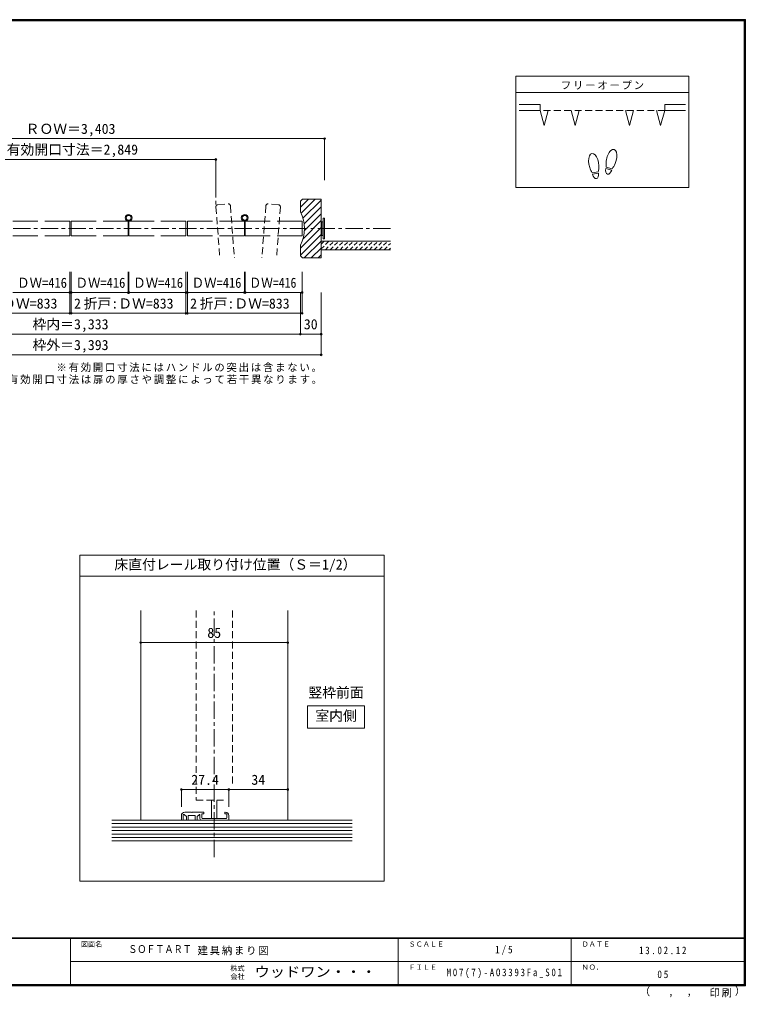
# Model space of a CAD drawing. Units: millimetres, scale not verified, with parts at other scales. Extents: x -973 to 977, y -718 to 696.
# Drawn here: x -72 to 977, y -718 to 696 of the extents above; entities that cross this region are included whole.
import ezdxf
from ezdxf.enums import TextEntityAlignment as Align

# ---------------------------------------------------------------- set-up
doc = ezdxf.new("R2010")
doc.units = ezdxf.units.MM
doc.header["$LTSCALE"] = 5
doc.header["$PDMODE"] = 32
doc.header["$PDSIZE"] = 2.5
for name, pattern in [('CHAIN1', [8, 5, -1, 1, -1]), ('DASHED1', [1.8, 1.2, -0.6]), ('DASHED2', [3, 2, -1])]:
    doc.linetypes.add(name, pattern=pattern)
for name, color, linetype, lineweight in [('0-1_通り芯', 4, 'CHAIN1', 9), ('0-3_仕上げ', 2, 'Continuous', 9), ('0-4_枠', 7, 'Continuous', 9), ('0-6_扉', 6, 'Continuous', 9), ('0-7_金物', 7, 'Continuous', 9), ('0-8_戸当り', 2, 'Continuous', 9), ('0-A_文字', 3, 'Continuous', 9), ('0-B_寸法', 7, 'Continuous', 9), ('0-C_ハッチ', 4, 'DASHED1', 9), ('1-1_通り芯', 4, 'CHAIN1', 9), ('1-3_仕上げ', 7, 'Continuous', 9), ('1-4_枠', 7, 'Continuous', 9), ('1-6_扉', 7, 'DASHED2', 9), ('1-7_金物', 7, 'Continuous', 9), ('1-A_文字', 7, 'Continuous', 9), ('1-B_寸法', 7, 'Continuous', 9), ('F-1_枠', 6, 'Continuous', 9)]:
    doc.layers.add(name, color=color, linetype=linetype, lineweight=lineweight)
doc.layers.add('F-0_補助線', color=7, linetype='Continuous')
doc.layers.add('F-A_文字', color=7, linetype='Continuous')
doc.styles.add('HGP明朝B', font='')
doc.styles.add('ＭＳ ゴシック', font='')
doc.styles.get('HGP明朝B').set_extended_font_data('HGP明朝B')
doc.styles.get('ＭＳ ゴシック').set_extended_font_data('MS Gothic')

msp = doc.modelspace()

# ---------------------------------------------------------------- linework, layer by layer
at = {"layer": '0-1_通り芯'}
for p, q in [((211.653, 463.658), (211.653, 424.921)), ((463.653, 393.658), (-460.347, 393.658))]:
    msp.add_line(p, q, dxfattribs=at)
at = {"layer": '0-3_仕上げ'}
for p, q in [((363.653, 375.658), (463.653, 375.658)), ((363.653, 363.158), (463.653, 363.158))]:
    msp.add_line(p, q, dxfattribs=at)
at = {"layer": '0-4_枠', "color": 3}
for p, q in [((336.653, 436.158), (333.653, 433.158)), ((333.653, 417.658), (333.653, 433.158)), ((336.653, 436.158), (363.653, 436.158)), ((363.653, 351.158), (363.653, 436.158)), ((333.653, 354.158), (333.653, 369.658))]:
    msp.add_line(p, q, dxfattribs=at)
msp.add_lwpolyline([(333.653, 354.158), (336.653, 351.158), (363.653, 351.158)], dxfattribs=at)
msp.add_arc((288.653, 393.658), 51, 331.92751, 28.07249, dxfattribs=at)
at = {"layer": '0-6_扉', "color": 2, "linetype": 'DASHED2'}
for p, q in [((211.653, 424.921), (217.259, 351.158)), ((214.417, 428.14), (229.374, 429.277)), ((232.593, 426.513), (238.32, 351.158)), ((283.814, 426.513), (278.088, 351.158)), ((301.99, 428.14), (287.033, 429.277)), ((304.754, 424.921), (299.148, 351.158))]:
    msp.add_line(p, q, dxfattribs=at)
at = {"layer": '0-6_扉'}
for p, q in [((-81.722, 404.158), (-45.534, 404.158)), ((-35.534, 404.158), (0.653, 404.158)), ((0.653, 404.158), (0.653, 383.158)), ((2.653, 404.158), (2.653, 383.158)), ((2.653, 404.158), (38.841, 404.158)), ((48.841, 404.158), (85.028, 404.158)), ((85.028, 404.158), (85.028, 383.158)), ((86.028, 404.158), (86.028, 383.158)), ((86.028, 404.158), (122.216, 404.158)), ((132.216, 404.158), (168.403, 404.158)), ((168.403, 404.158), (168.403, 383.158)), ((170.403, 404.158), (170.403, 383.158)), ((170.403, 404.158), (206.591, 404.158)), ((216.591, 404.158), (252.778, 404.158)), ((252.778, 404.158), (252.778, 383.158)), ((253.778, 404.158), (253.778, 383.158)), ((253.778, 404.158), (289.966, 404.158)), ((299.966, 404.158), (336.153, 404.158)), ((336.153, 404.158), (336.153, 383.158)), ((-81.722, 383.158), (-45.534, 383.158)), ((-35.534, 383.158), (0.653, 383.158)), ((2.653, 383.158), (38.841, 383.158)), ((48.841, 383.158), (85.028, 383.158)), ((86.028, 383.158), (122.216, 383.158)), ((132.216, 383.158), (168.403, 383.158)), ((170.403, 383.158), (206.591, 383.158)), ((216.591, 383.158), (252.778, 383.158)), ((253.778, 383.158), (289.966, 383.158)), ((299.966, 383.158), (336.153, 383.158))]:
    msp.add_line(p, q, dxfattribs=at)
at = {"layer": '0-6_扉', "color": 2, "linetype": 'DASHED2'}
for centre, start, end in [((214.644, 425.149), 94.34602, 184.34602), ((229.601, 426.285), 4.34602, 94.34602), ((286.806, 426.285), 85.65398, 175.65398), ((301.763, 425.149), 355.65398, 85.65398)]:
    msp.add_arc(centre, 3, start, end, dxfattribs=at)
at = {"layer": '0-7_金物'}
for p, q in [((364.653, 402.658), (363.653, 402.658)), ((366.653, 403.657), (364.653, 403.657)), ((364.653, 383.658), (364.653, 403.657)), ((366.653, 378.658), (366.653, 408.658)), ((368.653, 408.658), (366.653, 408.658)), ((368.653, 378.658), (368.653, 408.658)), ((364.653, 384.658), (363.653, 384.658)), ((366.653, 383.658), (364.653, 383.658)), ((368.653, 378.658), (366.653, 378.658))]:
    msp.add_line(p, q, dxfattribs=at)
for centre, radius in [((85.528, 409.158), 5), ((85.528, 409.158), 3.5), ((253.278, 409.158), 5), ((253.278, 409.158), 3.5)]:
    msp.add_circle(centre, radius, dxfattribs=at)
at = {"layer": '0-8_戸当り'}
for p, q in [((679.986, 573.251), (649.986, 573.251)), ((679.986, 573.251), (679.986, 564.251)), ((859.986, 573.251), (859.986, 564.251)), ((859.986, 573.251), (889.986, 573.251)), ((679.986, 564.251), (649.986, 564.251)), ((679.986, 564.251), (685.81, 542.517)), ((691.633, 564.251), (685.81, 542.517)), ((724.986, 564.251), (730.81, 542.517)), ((736.633, 564.251), (730.81, 542.517)), ((803.339, 564.251), (809.163, 542.517)), ((814.986, 564.251), (809.163, 542.517)), ((848.339, 564.251), (854.163, 542.517)), ((859.986, 564.251), (854.163, 542.517)), ((859.986, 564.251), (889.986, 564.251))]:
    msp.add_line(p, q, dxfattribs=at)
at = {"layer": '0-8_戸当り', "color": 7, "linetype": 'DASHED2'}
msp.add_line((859.986, 564.251), (679.986, 564.251), dxfattribs=at)
at = {"layer": '0-8_戸当り', "color": 3}
for p, q in [((784.022, 480.235), (775.542, 482.507)), ((764.011, 475.878), (755.365, 474.353)), ((764.376, 473.81), (755.73, 472.285)), ((783.479, 478.206), (774.998, 480.478))]:
    msp.add_line(p, q, dxfattribs=at)
for centre, major_axis, ratio, start_param, end_param in [((783.267, 494.378), (3.644, 13.601), 0.5, 4.34059143, 8.22577918), ((757.35, 488.377), (-2.445, 13.867), 0.5, 4.34059143, 8.22577918), ((757.42, 487.981), (-2.963, 16.802), 0.4, 1.85063327, 2.44287679), ((757.42, 487.981), (-2.963, 16.802), 0.4, 3.84030852, 4.43255203), ((783.163, 493.989), (4.416, 16.48), 0.4, 1.85063327, 2.44287679), ((783.163, 493.989), (4.416, 16.48), 0.4, 3.84030852, 4.43255203), ((760.053, 473.047), (-1.27, 7.205), 0.6, 1.57079633, 4.71238898), ((779.238, 479.342), (1.894, 7.067), 0.6, 1.57079633, 4.71238898)]:
    msp.add_ellipse(centre, major_axis=major_axis, ratio=ratio, start_param=start_param, end_param=end_param, dxfattribs=at)
at = {"layer": '0-A_文字'}
for p, q in [((644.986, 614.167), (644.986, 453.167)), ((894.986, 614.167), (644.986, 614.167)), ((894.986, 614.167), (894.986, 453.167)), ((894.986, 590.167), (644.986, 590.167)), ((894.986, 453.167), (644.986, 453.167)), ((454.903, -78.641), (454.903, -549.667)), ((14.903, -108.641), (454.903, -108.641)), ((14.903, -549.667), (454.903, -549.667))]:
    msp.add_line(p, q, dxfattribs=at)
msp.add_lwpolyline([(14.903, -549.667), (14.903, -78.641), (454.903, -78.641)], dxfattribs=at)
at = {"layer": '0-B_寸法', "color": 4}
for p, q in [((-365.347, 523.658), (368.653, 523.658)), ((368.653, 523.658), (368.653, 463.658)), ((-208.347, 493.658), (211.653, 493.658)), ((211.653, 493.658), (211.653, 463.658)), ((0.653, 301.158), (0.653, 331.158)), ((2.653, 301.158), (2.653, 331.158)), ((85.028, 301.158), (85.028, 331.158)), ((86.028, 301.158), (86.028, 331.158)), ((168.403, 301.158), (168.403, 331.158)), ((170.403, 301.158), (170.403, 331.158)), ((252.778, 301.158), (252.778, 331.158)), ((253.778, 301.158), (253.778, 331.158)), ((336.153, 301.158), (336.153, 331.158)), ((-81.722, 301.158), (0.653, 301.158)), ((0.653, 271.158), (0.653, 301.158)), ((2.653, 301.158), (85.028, 301.158)), ((2.653, 271.158), (2.653, 301.158)), ((86.028, 301.158), (168.403, 301.158)), ((168.403, 271.158), (168.403, 301.158)), ((170.403, 301.158), (252.778, 301.158)), ((170.403, 271.158), (170.403, 301.158)), ((253.778, 301.158), (336.153, 301.158)), ((333.653, 241.158), (333.653, 301.158)), ((336.153, 271.158), (336.153, 301.158)), ((363.653, 211.158), (363.653, 301.158)), ((-165.097, 271.158), (0.653, 271.158)), ((0.653, 271.158), (2.653, 271.158)), ((2.653, 271.158), (168.403, 271.158)), ((168.403, 271.158), (170.403, 271.158)), ((170.403, 271.158), (336.153, 271.158)), ((-330.347, 241.158), (333.653, 241.158)), ((333.653, 241.158), (363.653, 241.158)), ((-360.347, 211.158), (363.653, 211.158))]:
    msp.add_line(p, q, dxfattribs=at)
at = {"layer": '0-B_寸法'}
for p in [(368.653, 523.658), (211.653, 493.658), (0.653, 301.158), (2.653, 301.158), (85.028, 301.158), (86.028, 301.158), (168.403, 301.158), (170.403, 301.158), (252.778, 301.158), (253.778, 301.158), (336.153, 301.158), (0.653, 271.158), (2.653, 271.158), (168.403, 271.158), (170.403, 271.158), (336.153, 271.158), (333.653, 241.158), (363.653, 241.158), (363.653, 211.158)]:
    msp.add_point(p, dxfattribs=at)
at = {"layer": '0-C_ハッチ', "linetype": 'Continuous'}
for p, q in [((333.653, 424.639), (345.172, 436.158)), ((334.634, 415.72), (355.072, 436.158)), ((337.415, 408.601), (363.653, 434.84)), ((339.194, 400.482), (363.653, 424.94)), ((339.582, 390.97), (363.653, 415.041)), ((337.497, 378.985), (363.653, 405.141)), ((333.653, 365.242), (363.653, 395.242)), ((333.653, 355.342), (363.653, 385.342)), ((339.368, 351.158), (363.653, 375.443)), ((349.267, 351.158), (363.653, 365.543)), ((359.167, 351.158), (363.653, 355.644))]:
    msp.add_line(p, q, dxfattribs=at)
at = {"layer": '0-C_ハッチ'}
for p, q in [((363.653, 364.156), (375.155, 375.658)), ((363.653, 371.227), (368.084, 375.658)), ((369.726, 363.158), (382.226, 375.658)), ((376.797, 363.158), (389.297, 375.658)), ((383.868, 363.158), (396.368, 375.658)), ((390.939, 363.158), (403.439, 375.658)), ((398.01, 363.158), (410.51, 375.658)), ((405.081, 363.158), (417.581, 375.658)), ((412.152, 363.158), (424.652, 375.658)), ((419.223, 363.158), (431.723, 375.658)), ((426.294, 363.158), (438.794, 375.658)), ((433.365, 363.158), (445.865, 375.658)), ((440.437, 363.158), (452.937, 375.658)), ((447.508, 363.158), (460.008, 375.658)), ((454.579, 363.158), (463.653, 372.232)), ((461.65, 363.158), (463.653, 365.161))]:
    msp.add_line(p, q, dxfattribs=at)
at = {"layer": '1-1_通り芯'}
msp.add_line((209.232, -514.956), (209.232, -158.334), dxfattribs=at)
at = {"layer": '1-3_仕上げ', "color": 2}
for p, q in [((408.653, -461.584), (61.153, -461.584)), ((61.153, -491.584), (408.653, -491.584))]:
    msp.add_line(p, q, dxfattribs=at)
at = {"layer": '1-3_仕上げ'}
for p, q in [((61.153, -466.584), (408.653, -466.584)), ((61.153, -471.584), (408.653, -471.584)), ((61.153, -476.584), (408.653, -476.584)), ((61.153, -481.584), (408.653, -481.584)), ((61.153, -486.584), (408.653, -486.584))]:
    msp.add_line(p, q, dxfattribs=at)
at = {"layer": '1-4_枠', "color": 3}
for p, q in [((102.982, -461.584), (102.982, -158.334)), ((315.482, -461.584), (315.482, -158.334))]:
    msp.add_line(p, q, dxfattribs=at)
at = {"layer": '1-4_枠'}
for p, q in [((166.732, -449.834), (175.982, -449.834)), ((176.732, -450.584), (175.982, -449.834)), ((176.732, -450.584), (177.482, -449.834)), ((193.232, -449.834), (177.482, -449.834)), ((193.482, -452.334), (191.982, -452.334)), ((193.982, -450.584), (193.982, -451.834)), ((224.482, -450.584), (224.482, -451.834)), ((224.982, -452.334), (226.482, -452.334)), ((161.732, -461.584), (161.732, -454.834)), ((161.732, -461.584), (164.232, -461.584)), ((164.232, -461.584), (164.232, -454.727)), ((168.982, -461.584), (171.732, -461.584)), ((171.732, -461.584), (171.732, -455.084)), ((171.982, -454.834), (181.482, -454.834)), ((181.732, -461.584), (181.732, -455.084)), ((181.732, -461.584), (184.482, -461.584)), ((184.482, -461.584), (184.482, -456.77)), ((184.702, -456.239), (187.202, -453.739)), ((188.482, -454.27), (188.482, -459.084)), ((190.982, -461.584), (230.232, -461.584)), ((191.232, -453.084), (191.232, -458.084)), ((192.482, -459.334), (208.482, -459.334)), ((209.232, -460.084), (208.482, -459.334)), ((227.232, -453.084), (227.232, -458.084)), ((230.232, -454.834), (230.232, -461.584))]:
    msp.add_line(p, q, dxfattribs=at)
for points in [[(168.982, -461.584), (168.982, -456.459), (166.366, -453.843)], [(209.232, -460.084), (209.982, -459.334), (225.982, -459.334)]]:
    msp.add_lwpolyline(points, dxfattribs=at)
for centre, radius, start, end in [((166.732, -454.834), 5, 90, 180), ((191.982, -453.084), 0.75, 90, 180), ((193.232, -450.584), 0.75, 360, 90), ((193.482, -451.834), 0.5, 270, 360), ((225.232, -450.584), 0.75, 90, 180), ((224.982, -451.834), 0.5, 180, 270), ((225.232, -454.834), 5, 360, 90), ((226.482, -453.084), 0.75, 0, 90), ((165.482, -454.727), 1.25, 45, 180), ((171.982, -455.084), 0.25, 90, 180), ((181.482, -455.084), 0.25, 0, 90), ((185.232, -456.77), 0.75, 135, 180), ((187.732, -454.27), 0.75, 360, 135), ((190.982, -459.084), 2.5, 180, 270), ((192.482, -458.084), 1.25, 180, 270), ((225.982, -458.084), 1.25, 270, 0)]:
    msp.add_arc(centre, radius, start, end, dxfattribs=at)
at = {"layer": '1-6_扉'}
for p, q in [((182.982, -158.334), (182.982, -432.834)), ((235.482, -158.334), (235.482, -409.834)), ((182.982, -432.834), (222.732, -432.834))]:
    msp.add_line(p, q, dxfattribs=at)
at = {"layer": '1-7_金物'}
for p, q in [((205.482, -432.94), (205.482, -459.334)), ((212.982, -432.94), (212.982, -459.334)), ((212.982, -459.334), (205.482, -459.334))]:
    msp.add_line(p, q, dxfattribs=at)
at = {"layer": '1-A_文字'}
msp.add_lwpolyline([(343.896, -296.027), (426.489, -296.027), (426.489, -328.407), (343.896, -328.407)], close=True, dxfattribs=at)
at = {"layer": '1-B_寸法', "color": 4}
for p, q in [((102.982, -204.946), (315.482, -204.946)), ((161.732, -417.334), (230.232, -417.334)), ((161.732, -417.334), (161.732, -442.334)), ((230.232, -417.334), (230.232, -442.334)), ((230.232, -417.334), (315.482, -417.334)), ((315.482, -417.334), (315.482, -442.334))]:
    msp.add_line(p, q, dxfattribs=at)
at = {"layer": '1-B_寸法'}
for p in [(102.982, -204.946), (315.482, -204.946), (161.732, -417.334), (230.232, -417.334), (315.482, -417.334)]:
    msp.add_point(p, dxfattribs=at)
at = {"layer": 'F-1_枠'}
for p, q in [((-973.347, 695.833), (976.653, 695.833)), ((-973.347, 695), (976.653, 695)), ((-973.347, 694.167), (976.653, 694.167)), ((974.986, 695.833), (974.986, -700.833)), ((975.82, 695.833), (975.82, -700.833)), ((976.653, 695.833), (976.653, -700.833)), ((976.653, -631.667), (-973.347, -631.667)), ((976.653, -632.5), (-973.347, -632.5)), ((1.653, -632.5), (1.653, -699.167)), ((474.986, -632.5), (474.986, -699.167)), ((724.986, -632.5), (724.986, -699.167)), ((1.653, -665.833), (974.986, -665.834)), ((976.653, -699.167), (-973.347, -699.167)), ((976.653, -700), (-973.347, -700)), ((976.653, -700.833), (-973.347, -700.833))]:
    msp.add_line(p, q, dxfattribs=at)

# ---------------------------------------------------------------- texts
at = {"layer": '0-A_文字', "color": 7, "style": 'ＭＳ ゴシック'}
msp.add_text('床直付レール取り付け位置（Ｓ＝1/2）', height=14.66, dxfattribs=at).set_placement((64.903, -103.641), align=Align.BOTTOM_LEFT)
at = {"layer": '0-A_文字', "color": 7, "char_height": 11, "attachment_point": 7, "style": 'ＭＳ ゴシック'}
for s, insert in [('\\T1.17;フリーオープン', (709.986, 594.667)), ('\\T1.17;※有効開口寸法にはハンドルの突出は含まない。', (-18.847, 186.158)), ('\\T1.17;※有効開口寸法は扉の厚さや調整によって若干異なります。', (-106.347, 168.658))]:
    msp.add_mtext(s, dxfattribs=dict(at, insert=insert))
at = {"layer": '0-B_寸法', "style": 'ＭＳ ゴシック'}
for s, p in [('ＲＯＷ＝3,403', (-63.347, 526.158)), ('有効開口寸法＝2,849', (-90.697, 496.158)), ('折戸:ＤＷ=833', (-147.222, 273.658)), ('2', (6.653, 273.658)), ('折戸:ＤＷ=833', (20.528, 273.658)), ('2', (174.403, 273.658)), ('折戸:ＤＷ=833', (188.278, 273.658)), ('枠内＝3,333', (-53.347, 243.658)), ('30', (338.653, 243.658)), ('枠外＝3,393', (-53.347, 213.658))]:
    msp.add_text(s, height=14.66, dxfattribs=at).set_placement(p, align=Align.BOTTOM_LEFT)
for width, p in [(0.9, (-75.534, 303.658)), (0.9, (8.841, 303.658)), (0.9, (92.216, 303.658)), (0.9, (176.591, 303.658)), (0.85, (259.966, 303.658))]:
    msp.add_text('ＤＷ=416', height=14.66, dxfattribs=dict(at, width=width)).set_placement(p, align=Align.BOTTOM_LEFT)
at = {"layer": '1-A_文字', "style": 'ＭＳ ゴシック'}
for s, p in [('竪枠前面', (345.193, -288.666)), ('室内側', (355.193, -322.217))]:
    msp.add_text(s, height=14.66, dxfattribs=at).set_placement(p, align=Align.BOTTOM_LEFT)
at = {"layer": '1-B_寸法', "style": 'ＭＳ ゴシック'}
for s, p in [('85', (199.232, -202.446)), ('27.4', (175.982, -414.834)), ('34', (262.857, -414.834))]:
    msp.add_text(s, height=14.66, dxfattribs=at).set_placement(p, align=Align.BOTTOM_LEFT)
at = {"layer": 'F-0_補助線', "style": 'HGP明朝B', "width": 0.85}
msp.add_text('ＳＯＦＴＡＲＴ', height=11, dxfattribs=at).set_placement((84.986, -656.798), align=Align.BOTTOM_LEFT)
at = {"layer": 'F-0_補助線', "insert": (185.035, -656.798), "char_height": 11, "attachment_point": 7, "style": 'ＭＳ ゴシック'}
msp.add_mtext('\\T1.17;建具納まり図', dxfattribs=at)
at = {"layer": 'F-A_文字', "style": 'ＭＳ ゴシック'}
for s, height, p in [('図面名', 7.331, (16.653, -646.667)), ('ＳＣＡＬＥ', 7.331, (489.986, -646.667)), ('ＤＡＴＥ', 7.331, (739.986, -646.667)), ('株式', 7.331, (232.486, -681.5)), ('ＦＩＬＥ', 7.331, (489.986, -680)), ('ＮＯ．', 7.331, (739.986, -680.001)), ('会社', 7.331, (232.486, -693.5)), ('（', 11, (823.992, -718.052)), ('）', 11, (961.387, -717.355)), (',', 11, (865.199, -718.052)), (',', 11, (891.686, -717.588))]:
    msp.add_text(s, height=height, dxfattribs=at).set_placement(p, align=Align.BOTTOM_LEFT)
at = {"layer": 'F-A_文字', "style": 'ＭＳ ゴシック', "width": 1.1}
msp.add_text('ウッドワン・・・', height=14.66, dxfattribs=at).set_placement((267.486, -692.5), align=Align.BOTTOM_LEFT)
at = {"layer": 'F-A_文字', "char_height": 11, "attachment_point": 7, "style": 'ＭＳ ゴシック'}
for s, insert in [('\\T1.38;\\W0.9;1/5', (614.986, -656.667)), ('\\T1.39;\\W0.85;13.02.12', (823.111, -655.417)), ('\\T1.4;\\W0.85;M07(7)-AO3393Fa_S01', (544.986, -690.001)), ('\\T1.36;\\W0.9;05', (849.361, -690.001)), ('\\T1.17;印刷', (924.678, -717.82))]:
    msp.add_mtext(s, dxfattribs=dict(at, insert=insert))

doc.saveas('drawing.dxf')
